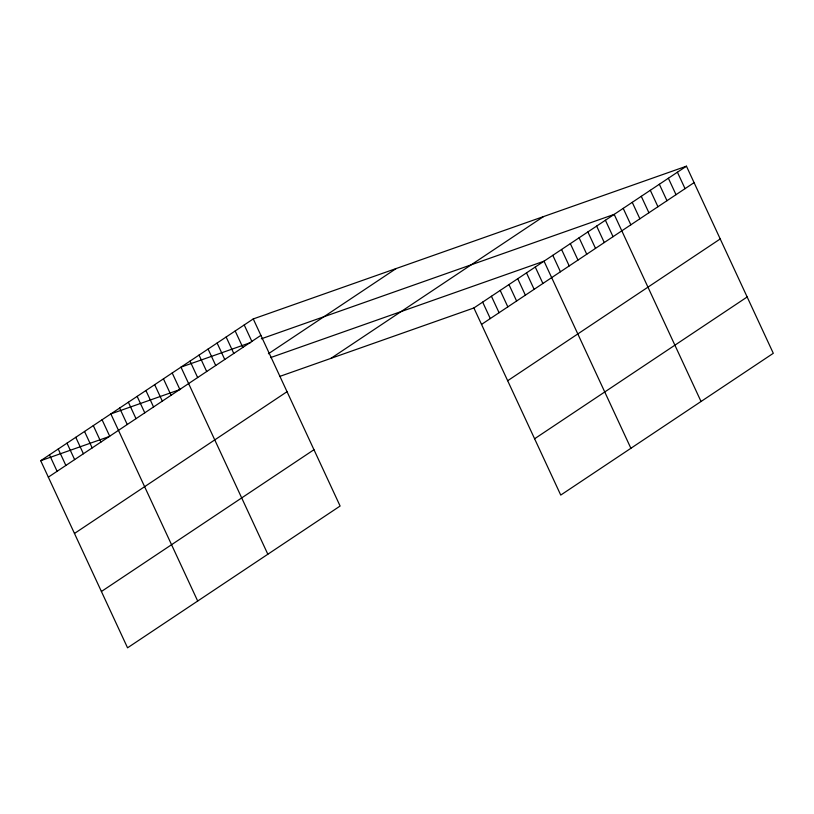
<?xml version="1.0" encoding="UTF-8"?>
<svg xmlns="http://www.w3.org/2000/svg" width="814" height="814" viewBox="0 0 814 814"><rect width="100%" height="100%" fill="white"/><g stroke="black" fill="none" stroke-linecap="round" stroke-linejoin="round"><path stroke-width="1.22" d="M253.256 318.925L340.11 506.033L127.554 647.812L40.7 460.704L253.256 318.925L686.446 166.188L773.3 353.296L560.744 495.075L473.89 307.967L686.446 166.188M48.331 477.146L260.887 335.378M268.406 353.764L396.204 268.528M330.942 358.363L543.498 216.595M74.471 533.465L287.027 391.697M481.532 324.41L694.077 182.631M101.414 591.493L313.96 449.715M507.671 380.728L720.227 238.95M534.605 438.756L747.16 296.978M250.692 342.552L180.983 367.134L267.837 554.242M261.325 338.807L614.183 214.397L701.037 401.495M180.545 389.336L110.846 413.919L197.69 601.027M270.533 357.611L544.037 261.182L630.891 448.29M40.7 460.704L109.229 436.538M279.609 376.465L473.89 307.967M677.411 172.212L685.052 188.665M668.386 178.246L676.017 194.688M659.35 184.269L666.981 200.712M650.315 190.293L657.946 206.736M641.279 196.316L648.911 212.759M632.244 202.34L639.885 218.783M623.209 208.364L630.85 224.817M605.413 220.238L613.044 236.691M596.642 226.089L604.273 242.531M587.881 231.939L595.512 248.382M579.11 237.79L586.741 254.233M570.339 243.63L577.971 260.083M561.568 249.481L569.21 265.924M552.808 255.331L560.439 271.774M535.266 267.023L542.907 283.476M526.505 272.873L534.137 289.316M517.735 278.724L525.366 295.167M508.964 284.574L516.605 301.017M500.203 290.415L507.834 306.868M491.432 296.265L499.063 312.708M482.661 302.116L490.293 318.559M244.22 324.959L251.852 341.402M235.185 330.983L242.816 347.425M226.15 337.006L233.781 353.449M217.114 343.03L224.756 359.473M208.089 349.053L215.72 365.506M199.054 355.077L206.685 371.53M190.018 361.111L197.649 377.554M172.212 372.985L179.853 389.428M163.451 378.825L171.082 395.278M154.68 384.676L162.312 401.119M145.91 390.527L153.551 406.969M137.149 396.377L144.78 412.82M128.378 402.218L136.009 418.671M119.607 408.068L127.249 424.511M102.076 419.77L109.707 436.212M93.305 425.61L100.936 442.063M84.534 431.461L92.175 447.904M75.773 437.311L83.404 453.754M67.002 443.162L74.634 459.605M58.232 449.002L65.873 465.455M49.471 454.853L57.102 471.296"/></g></svg>
